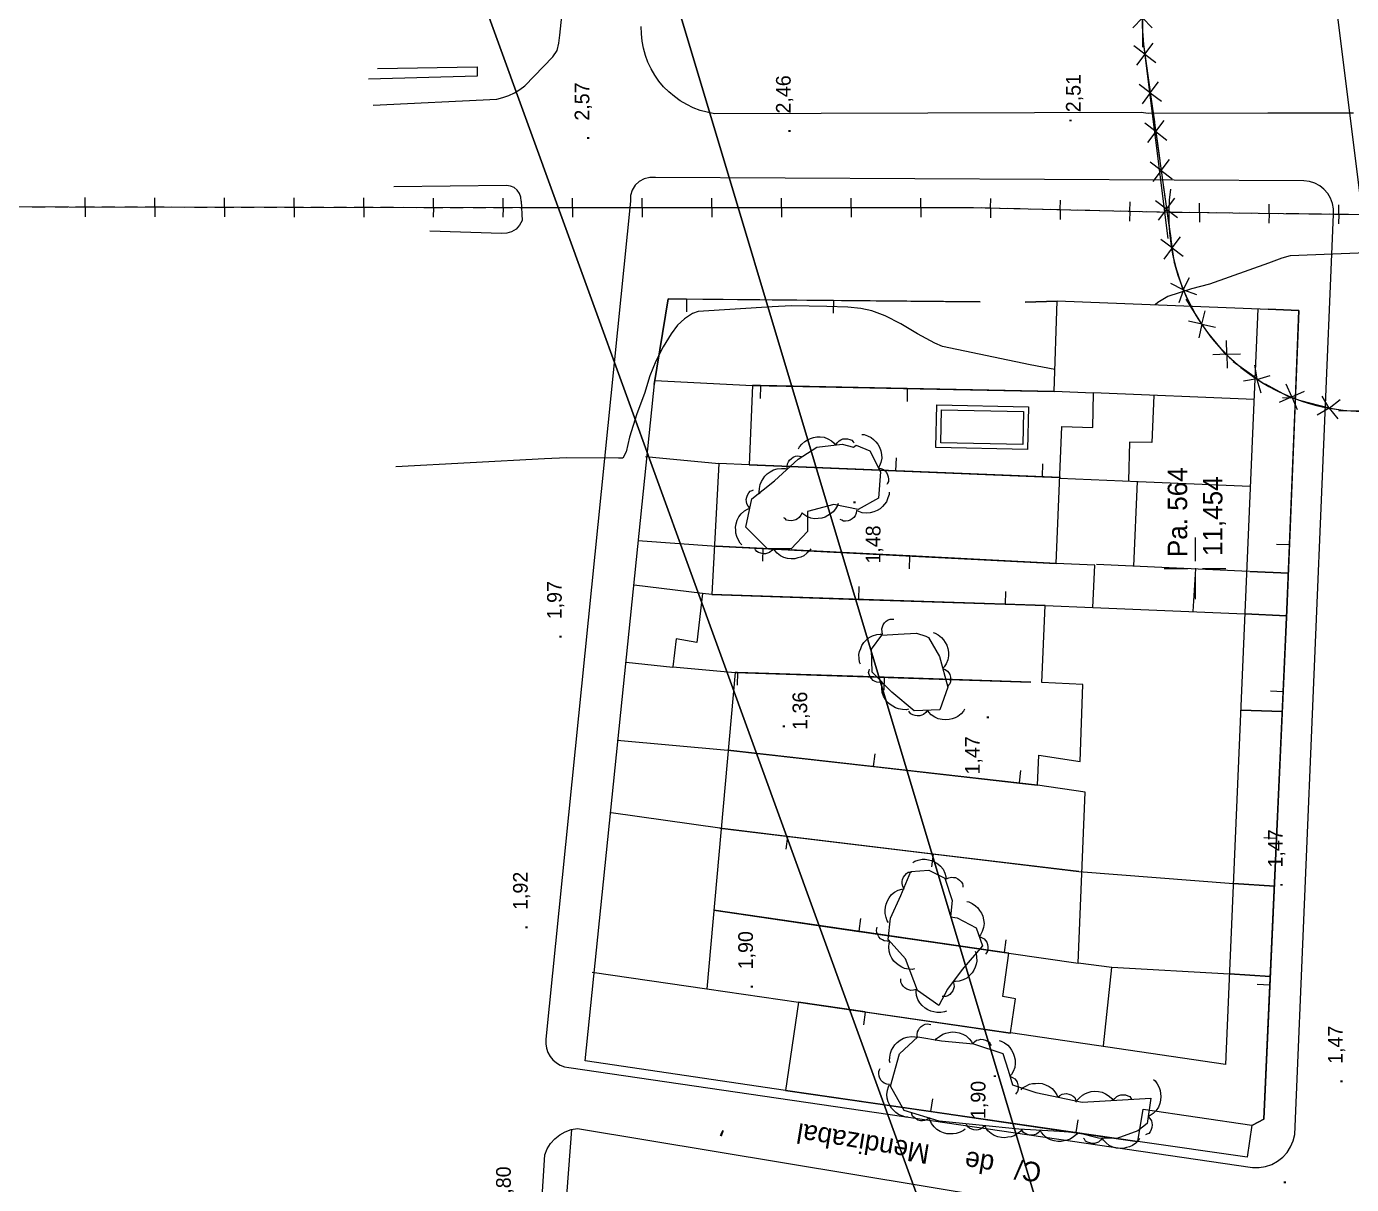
# Model space of a CAD drawing. Extents: x 729854 to 730444, y 4373781 to 4374808.
# Drawn here: x 729985.5 to 730120.9, y 4374028.7 to 4374147 of the extents above; entities that cross this region are included whole.
import ezdxf

# ---------------------------------------------------------------- set-up
doc = ezdxf.new("R2010")
doc.units = 0
doc.linetypes.add('DIVIDE', pattern=[0])
doc.layers.get('0').update_dxf_attribs({"linetype": 'CONTINUOUS'})
for name, color, linetype in [('1', 7, 'CONTINUOUS'), ('11', 7, 'CONTINUOUS'), ('26', 7, 'CONTINUOUS'), ('3', 7, 'CONTINUOUS'), ('33', 7, 'CONTINUOUS'), ('39', 7, 'CONTINUOUS'), ('44', 7, 'CONTINUOUS'), ('48', 7, 'CONTINUOUS'), ('50', 7, 'CONTINUOUS'), ('53', 7, 'CONTINUOUS'), ('56', 7, 'CONTINUOUS'), ('57', 7, 'CONTINUOUS'), ('PATTERN_CLASS', 7, 'CONTINUOUS')]:
    doc.layers.add(name, color=color, linetype=linetype)

msp = doc.modelspace()

# ---------------------------------------------------------------- linework, layer by layer
at = {"layer": '1', "color": 0, "linetype": 'CONTINUOUS'}
for p, q in [((730052.98, 4374119.14), (730052.96, 4374117.84)), ((730067.98, 4374119), (730067.97, 4374117.7)), ((730082.99, 4374118.87), (730067.99, 4374119.01)), ((730090.87, 4374118.94), (730087.6, 4374118.84)), ((730060.53, 4374110.3), (730059.72, 4374110.32)), ((730060.53, 4374110.29), (730060.51, 4374108.99)), ((730075.54, 4374109.99), (730075.51, 4374108.69)), ((730115.2, 4374109.02), (730113.9, 4374109.07)), ((730114.61, 4374094.02), (730115.21, 4374109.01)), ((730074.37, 4374101.61), (730074.42, 4374102.91)), ((730089.36, 4374101.01), (730089.41, 4374102.31)), ((730089.36, 4374100.99), (730091.19, 4374100.92)), ((730060.79, 4374093.65), (730060.73, 4374092.35)), ((730114.59, 4374094.02), (730113.29, 4374094.07)), ((730075.78, 4374092.88), (730075.72, 4374091.59)), ((730090.77, 4374092.13), (730075.79, 4374092.9)), ((730110.54, 4374091.32), (730114.49, 4374091.13)), ((730070.57, 4374088.48), (730070.61, 4374089.78)), ((730055.57, 4374088.96), (730070.56, 4374088.46)), ((730070.57, 4374088.46), (730085.56, 4374087.96)), ((730085.57, 4374087.98), (730085.61, 4374089.28)), ((730085.57, 4374087.96), (730089.62, 4374087.83)), ((730110.05, 4374086.97), (730114.31, 4374086.79)), ((730058.18, 4374080.99), (730057.93, 4374081)), ((730058.18, 4374080.98), (730058.14, 4374079.68)), ((730073.18, 4374080.5), (730058.19, 4374080.99)), ((730073.18, 4374080.49), (730073.14, 4374079.19)), ((730088.18, 4374080.01), (730073.19, 4374080.5)), ((730113.95, 4374079.03), (730112.65, 4374079.09)), ((730113.28, 4374064.04), (730113.96, 4374079.02)), ((730109.63, 4374077.15), (730113.87, 4374077.01)), ((730072.1, 4374071.38), (730072.25, 4374072.67)), ((730087.02, 4374069.7), (730087.16, 4374070.99)), ((730063.28, 4374064.24), (730056.38, 4374065.07)), ((730063.28, 4374064.22), (730063.12, 4374062.93)), ((730078.18, 4374062.44), (730063.29, 4374064.24)), ((730113.27, 4374064.04), (730111.97, 4374064.1)), ((730112.6, 4374049.05), (730113.28, 4374064.03)), ((730078.18, 4374062.42), (730078.02, 4374061.13)), ((730093.08, 4374060.64), (730078.19, 4374062.44)), ((730113.06, 4374059.17), (730108.87, 4374059.43)), ((730055.76, 4374056.7), (730070.6, 4374054.54)), ((730070.61, 4374054.55), (730070.8, 4374055.84)), ((730070.61, 4374054.54), (730085.45, 4374052.38)), ((730085.46, 4374052.39), (730085.65, 4374053.68)), ((730085.46, 4374052.38), (730085.92, 4374052.31)), ((730108.48, 4374050.21), (730112.64, 4374049.92)), ((730112.59, 4374049.05), (730111.29, 4374049.1)), ((730071.24, 4374046.3), (730064.42, 4374047.29)), ((730071.24, 4374046.28), (730071.05, 4374044.99)), ((730086.09, 4374044.13), (730071.25, 4374046.29)), ((730063.1, 4374038.28), (730077.94, 4374036.13)), ((730077.95, 4374036.14), (730078.14, 4374037.43)), ((730092.81, 4374033.99), (730092.99, 4374035.27))]:
    msp.add_line(p, q, dxfattribs=at)
for points in [[(730067.98, 4374119.01), (730052.98, 4374119.15), (730051.11, 4374119.17), (730049.68, 4374110.42)], [(730111.38, 4374118.16), (730108.08, 4374040.93), (730086.09, 4374044.16), (730086.6, 4374047.65), (730085.29, 4374047.87), (730085.92, 4374052.31), (730092.99, 4374051.29), (730093.73, 4374068.77), (730088.84, 4374069.48), (730088.97, 4374072.55), (730093.21, 4374071.91), (730093.48, 4374079.78), (730089.28, 4374079.96), (730089.62, 4374087.83), (730094.52, 4374087.64), (730094.71, 4374091.96), (730090.77, 4374092.13), (730091.35, 4374106.13), (730094.5, 4374106.02), (730094.56, 4374109.54), (730090.55, 4374109.71), (730090.86, 4374118.98), (730112.47, 4374118.1)], [(730115.21, 4374109.02), (730115.57, 4374117.98), (730112.44, 4374118.13)], [(730049.75, 4374110.82), (730059.72, 4374110.32), (730059.37, 4374102.2), (730056.29, 4374102.33), (730055.57, 4374088.96), (730054.59, 4374089.07), (730054.03, 4374084.07), (730051.91, 4374084.44), (730051.58, 4374081.56), (730057.93, 4374081), (730055.05, 4374048.66), (730064.42, 4374047.29), (730063.1, 4374038.28), (730042.62, 4374041.31), (730049.75, 4374110.82)], [(730090.54, 4374109.71), (730075.54, 4374110.01), (730060.54, 4374110.3)], [(730059.37, 4374102.2), (730074.36, 4374101.6), (730089.35, 4374100.99)], [(730075.78, 4374092.9), (730060.8, 4374093.67), (730056.02, 4374093.91)], [(730113.96, 4374079.03), (730114.34, 4374087.4), (730114.61, 4374094.01)], [(730057.19, 4374073.05), (730072.1, 4374071.37), (730087.01, 4374069.69), (730088.84, 4374069.48)], [(730110.84, 4374034.73), (730111.98, 4374035.35), (730112.6, 4374049.04)], [(730077.95, 4374036.13), (730092.8, 4374033.97), (730099.02, 4374033.07)], [(730110.27, 4374031.45), (730099.1, 4374033.07), (730099.64, 4374036.36), (730110.75, 4374034.75), (730110.27, 4374031.45)], [(730039.67, 4373980.62), (730040.28, 4373994.09), (730038.21, 4373994.23), (730041.25, 4374034.29)]]:
    msp.add_lwpolyline(points, dxfattribs=at)
at = {"layer": '11', "color": 0, "linetype": 'CONTINUOUS'}
msp.add_line((730036.07, 4374129.15), (730036.17, 4374127.17), dxfattribs=at)
for points in [[(730020.96, 4374138.96), (730033.58, 4374139.58), (730034.2, 4374139.73), (730034.8, 4374139.96), (730035.38, 4374140.23), (730035.93, 4374140.56), (730036.45, 4374140.92), (730039.31, 4374143.89), (730039.74, 4374144.55), (730039.93, 4374145.29), (730040.02, 4374146.12), (730040.22, 4374148.04)], [(730121.15, 4374138.14), (730117.52, 4374138.15), (730112.39, 4374138.15), (730100.16, 4374138.11), (730099.46, 4374138.21), (730055.82, 4374138.09), (730055.08, 4374138.23), (730054.36, 4374138.42), (730053.66, 4374138.69), (730052.99, 4374139.02), (730052.34, 4374139.4), (730051.73, 4374139.83), (730051.16, 4374140.31), (730050.63, 4374140.84), (730050.15, 4374141.42), (730049.72, 4374142.03), (730049.35, 4374142.67), (730049.03, 4374143.35), (730048.77, 4374144.05), (730048.57, 4374144.77), (730048.43, 4374145.51), (730048.36, 4374146.25), (730048.35, 4374147)], [(730119.1, 4374127.78), (730119.1, 4374128.35), (730119, 4374128.92), (730118.8, 4374129.44), (730118.51, 4374129.94), (730118.13, 4374130.37), (730117.69, 4374130.73), (730117.18, 4374131), (730116.64, 4374131.17), (730116.07, 4374131.23), (730049.79, 4374131.57), (730049.22, 4374131.58), (730048.66, 4374131.44), (730048.15, 4374131.17), (730047.73, 4374130.78), (730047.43, 4374130.29), (730047.26, 4374129.73), (730047.24, 4374129.16)], [(730036.07, 4374129.15), (730036.04, 4374129.55), (730035.9, 4374129.94), (730035.66, 4374130.27), (730035.34, 4374130.53), (730034.97, 4374130.69), (730034.56, 4374130.76), (730023.05, 4374130.61)], [(730047.24, 4374129.16), (730038.6, 4374043.52), (730038.59, 4374043.06), (730038.66, 4374042.61), (730038.81, 4374042.17), (730039.03, 4374041.77), (730039.32, 4374041.42), (730039.67, 4374041.11), (730040.06, 4374040.88), (730040.49, 4374040.71), (730040.94, 4374040.62), (730110.83, 4374030.41), (730111.5, 4374030.4), (730112.16, 4374030.51), (730112.8, 4374030.73), (730113.39, 4374031.05), (730113.91, 4374031.46), (730114.36, 4374031.96), (730114.72, 4374032.53), (730114.98, 4374033.15), (730115.14, 4374033.8), (730119.1, 4374127.78)], [(730036.17, 4374127.16), (730035.91, 4374126.69), (730035.55, 4374126.3), (730035.1, 4374126.02), (730034.6, 4374125.87), (730034.07, 4374125.85), (730026.74, 4374126.07)], [(730035.89, 4373990.8), (730038.48, 4374031.71), (730038.73, 4374032.32), (730039.07, 4374032.87), (730039.51, 4374033.35), (730040.01, 4374033.76), (730040.58, 4374034.07), (730041.19, 4374034.29), (730041.83, 4374034.41), (730112.3, 4374022.71)]]:
    msp.add_lwpolyline(points, dxfattribs=at)
at = {"layer": '26', "color": 0, "linetype": 'CONTINUOUS'}
for points in [[(730087.84, 4374103.78), (730078.47, 4374103.98), (730078.56, 4374108.34), (730087.93, 4374108.14), (730087.84, 4374103.78)], [(730087.35, 4374104.29), (730078.98, 4374104.47), (730079.05, 4374107.83), (730087.42, 4374107.65), (730087.35, 4374104.29)]]:
    msp.add_lwpolyline(points, dxfattribs=at)
at = {"layer": '3', "color": 0, "linetype": 'CONTINUOUS'}
for p, q in [((730110.98, 4374108.88), (730094.53, 4374109.55)), ((730048.79, 4374103.06), (730056.29, 4374102.33)), ((730098.7, 4374091.85), (730099.07, 4374100.52)), ((730056.05, 4374093.88), (730047.99, 4374094.46)), ((730110.5, 4374091.31), (730094.87, 4374092.02)), ((730105.01, 4374091.58), (730104.74, 4374087.21)), ((730047.61, 4374089.94), (730054.59, 4374089.09)), ((730094.52, 4374087.62), (730110.05, 4374086.97)), ((730046.79, 4374082.05), (730051.57, 4374081.55)), ((730045.87, 4374074.06), (730057.19, 4374073.05)), ((730056.38, 4374065.07), (730045.26, 4374066.65)), ((730093.08, 4374060.64), (730108.88, 4374059.43)), ((730043.32, 4374050.37), (730055.05, 4374048.66)), ((730108.47, 4374050.17), (730096.43, 4374050.85))]:
    msp.add_line(p, q, dxfattribs=at)
for points in [[(730100.74, 4374109.3), (730100.54, 4374104.5), (730098.25, 4374104.52), (730098.15, 4374100.56)], [(730091.13, 4374100.86), (730099.14, 4374100.52), (730110.57, 4374100.04)], [(730095.61, 4374042.85), (730096.43, 4374050.85), (730092.99, 4374051.29)]]:
    msp.add_lwpolyline(points, dxfattribs=at)
at = {"layer": '33', "color": 0, "linetype": 'CONTINUOUS'}
for p, q in [((730099.58, 4374147.87), (730098.58, 4374146.86)), ((730099.58, 4374147.87), (730100.58, 4374146.87)), ((730099.58, 4374147.87), (730099.58, 4374144.87)), ((730099.83, 4374144.18), (730098.7, 4374145.03)), ((730099.83, 4374144.18), (730100.68, 4374145.31)), ((730099.83, 4374144.18), (730098.98, 4374143.05)), ((730099.83, 4374144.18), (730100.96, 4374143.33)), ((730099.83, 4374144.18), (730100.24, 4374141.21)), ((730100.38, 4374140.22), (730099.25, 4374141.07)), ((730100.38, 4374140.22), (730101.23, 4374141.35)), ((730100.38, 4374140.22), (730099.53, 4374139.09)), ((730100.38, 4374140.22), (730101.51, 4374139.37)), ((730100.38, 4374140.22), (730100.8, 4374137.25)), ((730100.94, 4374136.26), (730099.81, 4374137.11)), ((730100.94, 4374136.26), (730101.79, 4374137.39)), ((730100.94, 4374136.26), (730100.08, 4374135.13)), ((730100.94, 4374136.26), (730102.06, 4374135.4)), ((730100.94, 4374136.26), (730101.35, 4374133.29)), ((730101.49, 4374132.3), (730100.36, 4374133.15)), ((730101.49, 4374132.3), (730102.34, 4374133.42)), ((730101.49, 4374132.3), (730100.64, 4374131.17)), ((730101.49, 4374132.3), (730102.62, 4374131.44)), ((730101.49, 4374132.3), (730101.91, 4374129.32)), ((730102.04, 4374128.33), (730100.91, 4374129.19)), ((730102.04, 4374128.33), (730102.9, 4374129.46)), ((730102.04, 4374128.33), (730101.19, 4374127.2)), ((730102.04, 4374128.33), (730103.17, 4374127.48)), ((730102.04, 4374128.33), (730102.46, 4374125.36)), ((730102.6, 4374124.37), (730101.47, 4374125.22)), ((730102.6, 4374124.37), (730103.45, 4374125.5)), ((730102.6, 4374124.37), (730101.75, 4374123.24)), ((730102.6, 4374124.37), (730103.73, 4374123.52)), ((730103.74, 4374120.08), (730102.82, 4374122.94)), ((730103.74, 4374120.08), (730102.48, 4374120.73)), ((730103.74, 4374120.08), (730104.38, 4374121.34)), ((730103.77, 4374120.1), (730103.29, 4374118.77)), ((730103.77, 4374120.1), (730105.1, 4374119.62)), ((730105.66, 4374116.58), (730104.06, 4374119.12)), ((730105.66, 4374116.58), (730105.97, 4374117.96)), ((730105.66, 4374116.58), (730104.28, 4374116.89)), ((730105.66, 4374116.58), (730105.35, 4374115.2)), ((730105.66, 4374116.58), (730107.04, 4374116.27)), ((730108.13, 4374113.44), (730106.22, 4374115.75)), ((730108.2, 4374113.5), (730108.15, 4374114.92)), ((730108.2, 4374113.5), (730106.78, 4374113.46)), ((730108.2, 4374113.5), (730109.61, 4374113.55)), ((730108.2, 4374113.5), (730108.24, 4374112.09)), ((730111.29, 4374110.98), (730108.86, 4374112.74)), ((730111.29, 4374110.98), (730111.07, 4374112.38)), ((730111.27, 4374110.94), (730112.62, 4374111.34)), ((730111.29, 4374110.98), (730109.9, 4374110.76)), ((730111.27, 4374110.94), (730111.67, 4374109.58)), ((730114.78, 4374109.02), (730112.14, 4374110.46)), ((730114.84, 4374109.15), (730114.27, 4374110.45)), ((730114.84, 4374109.15), (730116.13, 4374109.72)), ((730114.84, 4374109.15), (730113.54, 4374108.58)), ((730114.84, 4374109.15), (730115.4, 4374107.85)), ((730118.66, 4374108), (730115.75, 4374108.74)), ((730118.66, 4374108), (730117.94, 4374109.22)), ((730118.66, 4374108.01), (730119.78, 4374108.88)), ((730118.66, 4374108), (730117.45, 4374107.28)), ((730118.66, 4374108.01), (730119.54, 4374106.9)), ((730122.64, 4374107.72), (730119.64, 4374107.7))]:
    msp.add_line(p, q, dxfattribs=at)
at = {"layer": '39', "color": 0, "linetype": 'CONTINUOUS'}
msp.add_lwpolyline([(730127.73, 4374285.98), (730124.53, 4374232.07), (730119.53, 4374147.67), (730122.02, 4374127.82)], dxfattribs=at)
at = {"layer": '44', "color": 0, "linetype": 'CONTINUOUS'}
for points in [[(730126, 4374124.01), (730114.66, 4374123.55), (730113.81, 4374123.33), (730112.46, 4374122.82), (730106.42, 4374120.66), (730104.58, 4374120.19), (730102.16, 4374119.42), (730101.15, 4374118.79), (730100.89, 4374118.57)], [(730090.63, 4374111.96), (730088.11, 4374112.44), (730079.15, 4374114.29), (730078.37, 4374114.64), (730076.59, 4374115.58), (730074.89, 4374116.62), (730073.27, 4374117.44), (730071.92, 4374117.94), (730070.8, 4374118.19), (730069.47, 4374118.31), (730067.31, 4374118.39), (730063.72, 4374118.46), (730061.74, 4374118.37), (730054.17, 4374117.89), (730053.59, 4374117.66), (730052.75, 4374117.13), (730052.06, 4374116.48), (730051.4, 4374115.61), (730050.57, 4374114.27), (730049.84, 4374112.81), (730049.24, 4374111.29), (730048.68, 4374109.5), (730047.91, 4374107.41), (730047.14, 4374105.04), (730046.81, 4374103.54), (730046.47, 4374102.89), (730046.03, 4374102.9), (730040.74, 4374102.92), (730038.46, 4374102.82), (730023.26, 4374102.02)]]:
    msp.add_lwpolyline(points, dxfattribs=at)
at = {"layer": '53', "color": 0, "linetype": 'CONTINUOUS'}
for points in [[(730021.38, 4374142.71), (730031.57, 4374142.87), (730031.57, 4374141.92), (730020.47, 4374141.6)], [(730064.42, 4374103.83), (730064.52, 4374104.04), (730064.76, 4374104.32), (730065.06, 4374104.61), (730065.34, 4374104.77), (730065.64, 4374104.89), (730065.94, 4374105.01), (730066.28, 4374105.06), (730066.65, 4374105.06), (730067.04, 4374105.02), (730067.41, 4374104.88), (730067.78, 4374104.66), (730068.06, 4374104.42), (730068.21, 4374104.23), (730068.37, 4374104.45), (730068.57, 4374104.67), (730068.76, 4374104.77), (730068.95, 4374104.85), (730069.21, 4374104.88), (730069.43, 4374104.86), (730069.68, 4374104.81), (730069.88, 4374104.72), (730070.01, 4374104.56), (730070.11, 4374104.44)], [(730070.89, 4374105.32), (730071.12, 4374105.3), (730071.47, 4374105.17), (730071.85, 4374104.99), (730072.09, 4374104.79), (730072.31, 4374104.55), (730072.52, 4374104.31), (730072.69, 4374104), (730072.82, 4374103.65), (730072.91, 4374103.27), (730072.92, 4374102.89), (730072.84, 4374102.46), (730072.71, 4374102.11), (730072.58, 4374101.9), (730072.85, 4374101.83), (730073.12, 4374101.72), (730073.28, 4374101.58), (730073.42, 4374101.43), (730073.53, 4374101.19), (730073.6, 4374100.98), (730073.63, 4374100.73), (730073.62, 4374100.51), (730073.52, 4374100.34), (730073.44, 4374100.2)], [(730060.45, 4374099.2), (730060.4, 4374099.43), (730060.44, 4374099.79), (730060.51, 4374100.21), (730060.63, 4374100.5), (730060.8, 4374100.78), (730060.98, 4374101.04), (730061.22, 4374101.29), (730061.52, 4374101.51), (730061.86, 4374101.7), (730062.24, 4374101.81), (730062.67, 4374101.85), (730063.04, 4374101.82), (730063.28, 4374101.75), (730063.27, 4374102.03), (730063.3, 4374102.32), (730063.4, 4374102.51), (730063.5, 4374102.69), (730063.7, 4374102.87), (730063.89, 4374102.99), (730064.12, 4374103.09), (730064.33, 4374103.13), (730064.53, 4374103.08), (730064.68, 4374103.05)], [(730058.64, 4374094.04), (730058.47, 4374094.2), (730058.28, 4374094.52), (730058.1, 4374094.9), (730058.03, 4374095.21), (730058.01, 4374095.53), (730057.99, 4374095.85), (730058.04, 4374096.19), (730058.16, 4374096.55), (730058.33, 4374096.9), (730058.57, 4374097.21), (730058.89, 4374097.5), (730059.21, 4374097.69), (730059.44, 4374097.77), (730059.27, 4374097.99), (730059.13, 4374098.24), (730059.1, 4374098.46), (730059.08, 4374098.66), (730059.13, 4374098.92), (730059.22, 4374099.12), (730059.35, 4374099.34), (730059.49, 4374099.51), (730059.68, 4374099.58), (730059.83, 4374099.64)], [(730073.68, 4374099.41), (730073.68, 4374099.18), (730073.56, 4374098.83), (730073.4, 4374098.44), (730073.21, 4374098.18), (730072.99, 4374097.95), (730072.76, 4374097.73), (730072.46, 4374097.54), (730072.12, 4374097.4), (730071.74, 4374097.29), (730071.35, 4374097.27), (730070.92, 4374097.32), (730070.57, 4374097.43), (730070.36, 4374097.55), (730070.3, 4374097.28), (730070.2, 4374097.01), (730070.07, 4374096.84), (730069.92, 4374096.69), (730069.7, 4374096.56), (730069.48, 4374096.49), (730069.24, 4374096.44), (730069.02, 4374096.45), (730068.84, 4374096.54), (730068.69, 4374096.61)], [(730068.46, 4374098.26), (730068.4, 4374098.04), (730068.2, 4374097.73), (730067.95, 4374097.39), (730067.7, 4374097.19), (730067.42, 4374097.03), (730067.14, 4374096.87), (730066.81, 4374096.76), (730066.44, 4374096.71), (730066.05, 4374096.7), (730065.67, 4374096.77), (730065.26, 4374096.94), (730064.95, 4374097.13), (730064.78, 4374097.3), (730064.65, 4374097.06), (730064.49, 4374096.82), (730064.32, 4374096.69), (730064.14, 4374096.58), (730063.89, 4374096.51), (730063.66, 4374096.5), (730063.41, 4374096.51), (730063.2, 4374096.57), (730063.05, 4374096.71), (730062.93, 4374096.81)], [(730065.67, 4374093.61), (730065.55, 4374093.41), (730065.28, 4374093.17), (730064.95, 4374092.91), (730064.65, 4374092.78), (730064.34, 4374092.69), (730064.03, 4374092.62), (730063.68, 4374092.6), (730063.31, 4374092.64), (730062.93, 4374092.74), (730062.59, 4374092.91), (730062.24, 4374093.17), (730061.99, 4374093.44), (730061.86, 4374093.65), (730061.68, 4374093.45), (730061.46, 4374093.26), (730061.26, 4374093.18), (730061.06, 4374093.12), (730060.8, 4374093.12), (730060.58, 4374093.17), (730060.34, 4374093.25), (730060.15, 4374093.36), (730060.04, 4374093.53), (730059.95, 4374093.66)], [(730070.75, 4374081.84), (730070.66, 4374082.05), (730070.62, 4374082.42), (730070.6, 4374082.84), (730070.67, 4374083.15), (730070.78, 4374083.45), (730070.9, 4374083.75), (730071.1, 4374084.04), (730071.35, 4374084.31), (730071.65, 4374084.57), (730071.99, 4374084.75), (730072.41, 4374084.87), (730072.78, 4374084.91), (730073.02, 4374084.89), (730072.96, 4374085.16), (730072.94, 4374085.45), (730072.99, 4374085.66), (730073.07, 4374085.86), (730073.22, 4374086.06), (730073.38, 4374086.22), (730073.59, 4374086.36), (730073.79, 4374086.45), (730073.99, 4374086.44), (730074.15, 4374086.43)], [(730078.18, 4374085.09), (730078.4, 4374085.02), (730078.71, 4374084.83), (730079.05, 4374084.57), (730079.25, 4374084.33), (730079.42, 4374084.05), (730079.58, 4374083.77), (730079.68, 4374083.44), (730079.74, 4374083.07), (730079.75, 4374082.68), (730079.68, 4374082.3), (730079.52, 4374081.89), (730079.32, 4374081.58), (730079.15, 4374081.4), (730079.4, 4374081.28), (730079.64, 4374081.12), (730079.77, 4374080.95), (730079.88, 4374080.77), (730079.95, 4374080.52), (730079.97, 4374080.29), (730079.95, 4374080.04), (730079.89, 4374079.83), (730079.76, 4374079.68), (730079.65, 4374079.56)], [(730075.65, 4374077.25), (730075.43, 4374077.19), (730075.06, 4374077.21), (730074.64, 4374077.27), (730074.35, 4374077.38), (730074.06, 4374077.54), (730073.79, 4374077.71), (730073.53, 4374077.94), (730073.3, 4374078.24), (730073.1, 4374078.57), (730072.98, 4374078.94), (730072.92, 4374079.37), (730072.94, 4374079.74), (730073, 4374079.98), (730072.72, 4374079.96), (730072.43, 4374079.99), (730072.24, 4374080.07), (730072.05, 4374080.18), (730071.87, 4374080.36), (730071.75, 4374080.55), (730071.64, 4374080.77), (730071.58, 4374080.99), (730071.63, 4374081.18), (730071.66, 4374081.34)], [(730081.4, 4374077.25), (730081.29, 4374077.04), (730081.03, 4374076.78), (730080.71, 4374076.51), (730080.42, 4374076.37), (730080.12, 4374076.27), (730079.81, 4374076.18), (730079.46, 4374076.15), (730079.09, 4374076.18), (730078.71, 4374076.25), (730078.35, 4374076.41), (730077.99, 4374076.66), (730077.73, 4374076.92), (730077.6, 4374077.13), (730077.42, 4374076.91), (730077.21, 4374076.71), (730077.01, 4374076.63), (730076.81, 4374076.56), (730076.55, 4374076.55), (730076.33, 4374076.58), (730076.09, 4374076.65), (730075.9, 4374076.76), (730075.78, 4374076.92), (730075.69, 4374077.05)], [(730076.1, 4374061.59), (730076.3, 4374061.72), (730076.65, 4374061.82), (730077.06, 4374061.91), (730077.38, 4374061.9), (730077.7, 4374061.84), (730078.01, 4374061.78), (730078.33, 4374061.64), (730078.65, 4374061.44), (730078.95, 4374061.19), (730079.19, 4374060.88), (730079.39, 4374060.5), (730079.49, 4374060.14), (730079.51, 4374059.9), (730079.77, 4374060.01), (730080.05, 4374060.08), (730080.26, 4374060.06), (730080.47, 4374060.03), (730080.7, 4374059.91), (730080.88, 4374059.78), (730081.06, 4374059.6), (730081.18, 4374059.42), (730081.21, 4374059.22), (730081.23, 4374059.06)], [(730073.62, 4374055.43), (730073.49, 4374055.62), (730073.37, 4374055.97), (730073.27, 4374056.38), (730073.28, 4374056.7), (730073.32, 4374057.02), (730073.38, 4374057.33), (730073.51, 4374057.66), (730073.7, 4374057.98), (730073.94, 4374058.29), (730074.24, 4374058.53), (730074.62, 4374058.75), (730074.97, 4374058.86), (730075.21, 4374058.89), (730075.1, 4374059.14), (730075.01, 4374059.42), (730075.03, 4374059.64), (730075.05, 4374059.84), (730075.16, 4374060.08), (730075.29, 4374060.26), (730075.46, 4374060.45), (730075.64, 4374060.58), (730075.84, 4374060.6), (730076, 4374060.63)], [(730081.61, 4374057.6), (730081.84, 4374057.56), (730082.17, 4374057.38), (730082.52, 4374057.16), (730082.74, 4374056.93), (730082.93, 4374056.67), (730083.11, 4374056.4), (730083.25, 4374056.08), (730083.33, 4374055.72), (730083.38, 4374055.33), (730083.33, 4374054.94), (730083.2, 4374054.53), (730083.03, 4374054.2), (730082.88, 4374054.01), (730083.14, 4374053.91), (730083.39, 4374053.76), (730083.53, 4374053.6), (730083.66, 4374053.43), (730083.74, 4374053.19), (730083.78, 4374052.97), (730083.78, 4374052.72), (730083.74, 4374052.5), (730083.62, 4374052.34), (730083.53, 4374052.21)], [(730076.27, 4374050.7), (730076.04, 4374050.65), (730075.67, 4374050.69), (730075.26, 4374050.76), (730074.97, 4374050.89), (730074.7, 4374051.06), (730074.43, 4374051.24), (730074.18, 4374051.49), (730073.97, 4374051.79), (730073.78, 4374052.14), (730073.68, 4374052.51), (730073.64, 4374052.95), (730073.67, 4374053.31), (730073.75, 4374053.55), (730073.47, 4374053.55), (730073.18, 4374053.58), (730072.99, 4374053.68), (730072.81, 4374053.79), (730072.64, 4374053.98), (730072.52, 4374054.17), (730072.42, 4374054.41), (730072.38, 4374054.62), (730072.43, 4374054.82), (730072.47, 4374054.97)], [(730082.49, 4374052.5), (730082.59, 4374052.28), (730082.63, 4374051.92), (730082.64, 4374051.5), (730082.58, 4374051.19), (730082.46, 4374050.88), (730082.35, 4374050.59), (730082.16, 4374050.29), (730081.9, 4374050.02), (730081.61, 4374049.77), (730081.26, 4374049.58), (730080.85, 4374049.45), (730080.48, 4374049.41), (730080.23, 4374049.43), (730080.3, 4374049.16), (730080.32, 4374048.87), (730080.27, 4374048.66), (730080.2, 4374048.47), (730080.04, 4374048.26), (730079.88, 4374048.1), (730079.68, 4374047.96), (730079.47, 4374047.87), (730079.27, 4374047.88), (730079.11, 4374047.89)], [(730079.56, 4374046.4), (730079.35, 4374046.31), (730078.98, 4374046.26), (730078.56, 4374046.24), (730078.25, 4374046.3), (730077.95, 4374046.4), (730077.65, 4374046.52), (730077.35, 4374046.7), (730077.07, 4374046.95), (730076.81, 4374047.24), (730076.62, 4374047.58), (730076.49, 4374047.99), (730076.44, 4374048.36), (730076.45, 4374048.6), (730076.19, 4374048.54), (730075.9, 4374048.51), (730075.69, 4374048.56), (730075.49, 4374048.62), (730075.28, 4374048.77), (730075.12, 4374048.93), (730074.97, 4374049.14), (730074.88, 4374049.34), (730074.88, 4374049.54), (730074.89, 4374049.7)], [(730073.78, 4374041.1), (730073.73, 4374041.32), (730073.76, 4374041.69), (730073.82, 4374042.11), (730073.94, 4374042.4), (730074.1, 4374042.68), (730074.27, 4374042.95), (730074.52, 4374043.2), (730074.81, 4374043.43), (730075.15, 4374043.62), (730075.52, 4374043.74), (730075.96, 4374043.79), (730076.32, 4374043.76), (730076.56, 4374043.7), (730076.55, 4374043.98), (730076.58, 4374044.27), (730076.67, 4374044.46), (730076.77, 4374044.64), (730076.96, 4374044.82), (730077.15, 4374044.94), (730077.38, 4374045.05), (730077.59, 4374045.1), (730077.79, 4374045.05), (730077.94, 4374045.02)], [(730078.4, 4374043.4), (730078.54, 4374043.59), (730078.83, 4374043.81), (730079.18, 4374044.04), (730079.48, 4374044.14), (730079.8, 4374044.21), (730080.12, 4374044.26), (730080.47, 4374044.25), (730080.83, 4374044.17), (730081.2, 4374044.05), (730081.54, 4374043.85), (730081.86, 4374043.56), (730082.09, 4374043.27), (730082.2, 4374043.05), (730082.4, 4374043.24), (730082.63, 4374043.41), (730082.84, 4374043.47), (730083.04, 4374043.52), (730083.3, 4374043.49), (730083.52, 4374043.43), (730083.75, 4374043.33), (730083.93, 4374043.21), (730084.02, 4374043.03), (730084.1, 4374042.89)], [(730084.92, 4374043.38), (730085.15, 4374043.32), (730085.46, 4374043.14), (730085.81, 4374042.9), (730086.02, 4374042.66), (730086.2, 4374042.39), (730086.36, 4374042.11), (730086.48, 4374041.78), (730086.55, 4374041.42), (730086.58, 4374041.03), (730086.52, 4374040.64), (730086.37, 4374040.23), (730086.19, 4374039.92), (730086.03, 4374039.73), (730086.28, 4374039.62), (730086.52, 4374039.46), (730086.66, 4374039.3), (730086.78, 4374039.12), (730086.85, 4374038.87), (730086.88, 4374038.65), (730086.87, 4374038.4), (730086.82, 4374038.19), (730086.69, 4374038.03), (730086.59, 4374037.91)], [(730075.61, 4374035.57), (730075.38, 4374035.57), (730075.03, 4374035.68), (730074.64, 4374035.84), (730074.38, 4374036.03), (730074.15, 4374036.25), (730073.93, 4374036.48), (730073.74, 4374036.78), (730073.59, 4374037.12), (730073.48, 4374037.49), (730073.45, 4374037.88), (730073.51, 4374038.31), (730073.62, 4374038.67), (730073.73, 4374038.88), (730073.46, 4374038.93), (730073.19, 4374039.03), (730073.02, 4374039.17), (730072.87, 4374039.31), (730072.74, 4374039.54), (730072.67, 4374039.75), (730072.62, 4374040), (730072.62, 4374040.22), (730072.71, 4374040.4), (730072.78, 4374040.54)], [(730100.69, 4374039.4), (730100.87, 4374039.26), (730101.08, 4374038.95), (730101.29, 4374038.59), (730101.38, 4374038.29), (730101.43, 4374037.97), (730101.46, 4374037.65), (730101.43, 4374037.3), (730101.34, 4374036.94), (730101.2, 4374036.57), (730100.99, 4374036.25), (730100.68, 4374035.94), (730100.38, 4374035.73), (730100.15, 4374035.63), (730100.34, 4374035.42), (730100.49, 4374035.18), (730100.55, 4374034.97), (730100.58, 4374034.76), (730100.54, 4374034.5), (730100.47, 4374034.29), (730100.36, 4374034.07), (730100.22, 4374033.89), (730100.04, 4374033.81), (730099.9, 4374033.74)], [(730087.18, 4374038.36), (730087.33, 4374038.54), (730087.65, 4374038.73), (730088.02, 4374038.92), (730088.33, 4374038.99), (730088.66, 4374039.01), (730088.98, 4374039.03), (730089.32, 4374038.98), (730089.68, 4374038.87), (730090.03, 4374038.7), (730090.34, 4374038.47), (730090.63, 4374038.14), (730090.82, 4374037.83), (730090.91, 4374037.6), (730091.13, 4374037.77), (730091.38, 4374037.91), (730091.59, 4374037.95), (730091.8, 4374037.97), (730092.06, 4374037.92), (730092.26, 4374037.83), (730092.48, 4374037.71), (730092.65, 4374037.56), (730092.72, 4374037.37), (730092.78, 4374037.23)], [(730092.77, 4374037.07), (730092.88, 4374037.27), (730093.14, 4374037.54), (730093.45, 4374037.81), (730093.74, 4374037.96), (730094.04, 4374038.06), (730094.35, 4374038.16), (730094.7, 4374038.2), (730095.07, 4374038.18), (730095.45, 4374038.1), (730095.81, 4374037.95), (730096.17, 4374037.71), (730096.44, 4374037.45), (730096.58, 4374037.25), (730096.75, 4374037.47), (730096.96, 4374037.67), (730097.15, 4374037.76), (730097.35, 4374037.83), (730097.61, 4374037.84), (730097.83, 4374037.82), (730098.07, 4374037.75), (730098.27, 4374037.65), (730098.39, 4374037.48), (730098.48, 4374037.36)], [(730081.44, 4374034.34), (730081.27, 4374034.19), (730080.94, 4374034.03), (730080.55, 4374033.88), (730080.23, 4374033.84), (730079.91, 4374033.84), (730079.59, 4374033.86), (730079.25, 4374033.94), (730078.91, 4374034.09), (730078.57, 4374034.28), (730078.28, 4374034.55), (730078.03, 4374034.9), (730077.87, 4374035.23), (730077.8, 4374035.47), (730077.57, 4374035.32), (730077.3, 4374035.2), (730077.09, 4374035.19), (730076.88, 4374035.19), (730076.63, 4374035.26), (730076.43, 4374035.37), (730076.23, 4374035.51), (730076.08, 4374035.67), (730076.02, 4374035.87), (730075.97, 4374036.02)], [(730087.24, 4374034.29), (730087.1, 4374034.1), (730086.81, 4374033.88), (730086.45, 4374033.66), (730086.15, 4374033.56), (730085.83, 4374033.5), (730085.52, 4374033.45), (730085.17, 4374033.46), (730084.8, 4374033.54), (730084.43, 4374033.67), (730084.1, 4374033.87), (730083.78, 4374034.17), (730083.56, 4374034.46), (730083.45, 4374034.68), (730083.25, 4374034.49), (730083.01, 4374034.33), (730082.8, 4374034.27), (730082.6, 4374034.23), (730082.34, 4374034.25), (730082.13, 4374034.32), (730081.9, 4374034.42), (730081.72, 4374034.55), (730081.62, 4374034.73), (730081.55, 4374034.87)], [(730092.95, 4374033.97), (730092.82, 4374033.78), (730092.54, 4374033.54), (730092.19, 4374033.3), (730091.89, 4374033.19), (730091.58, 4374033.12), (730091.26, 4374033.06), (730090.91, 4374033.06), (730090.55, 4374033.12), (730090.17, 4374033.23), (730089.83, 4374033.42), (730089.5, 4374033.7), (730089.27, 4374033.98), (730089.15, 4374034.2), (730088.96, 4374034), (730088.73, 4374033.83), (730088.52, 4374033.76), (730088.32, 4374033.71), (730088.06, 4374033.72), (730087.84, 4374033.78), (730087.61, 4374033.87), (730087.42, 4374033.99), (730087.32, 4374034.17), (730087.24, 4374034.3)], [(730099.28, 4374033.36), (730099.16, 4374033.16), (730098.89, 4374032.91), (730098.55, 4374032.65), (730098.26, 4374032.53), (730097.95, 4374032.44), (730097.64, 4374032.36), (730097.29, 4374032.35), (730096.92, 4374032.39), (730096.54, 4374032.48), (730096.19, 4374032.66), (730095.85, 4374032.92), (730095.6, 4374033.19), (730095.47, 4374033.41), (730095.29, 4374033.2), (730095.07, 4374033.01), (730094.87, 4374032.93), (730094.66, 4374032.87), (730094.4, 4374032.88), (730094.19, 4374032.92), (730093.95, 4374033), (730093.76, 4374033.11), (730093.65, 4374033.29), (730093.56, 4374033.42)]]:
    msp.add_lwpolyline(points, dxfattribs=at)
at = {"layer": '56', "color": 0, "linetype": 'CONTINUOUS'}
for p, q in [((729991.5, 4374128.57), (729991.5, 4374129.51)), ((729998.62, 4374128.56), (729998.62, 4374129.5)), ((730005.74, 4374128.55), (730005.74, 4374129.49)), ((730012.86, 4374128.54), (730012.86, 4374129.48)), ((730019.98, 4374128.53), (730019.98, 4374129.48)), ((730027.1, 4374128.52), (730027.1, 4374129.47)), ((730034.22, 4374128.51), (730034.22, 4374129.46)), ((730041.33, 4374128.51), (730041.33, 4374129.45)), ((730048.45, 4374128.51), (730048.45, 4374129.45)), ((730055.57, 4374128.51), (730055.57, 4374129.45)), ((730062.69, 4374128.51), (730062.69, 4374129.45)), ((730069.81, 4374128.51), (730069.81, 4374129.45)), ((730076.93, 4374128.51), (730076.93, 4374129.45)), ((730084.05, 4374128.46), (730084.07, 4374129.41)), ((730091.17, 4374128.29), (730091.19, 4374129.24)), ((730098.29, 4374128.13), (730098.31, 4374129.07)), ((730105.4, 4374128.01), (730105.42, 4374128.95)), ((730112.52, 4374127.92), (730112.54, 4374128.86)), ((730119.64, 4374127.83), (730119.65, 4374128.77)), ((729986.1, 4374128.57), (729987.42, 4374128.57)), ((729988.43, 4374128.57), (729989.75, 4374128.57)), ((729990.52, 4374128.57), (729992.47, 4374128.57)), ((729991.5, 4374128.57), (729991.5, 4374127.56)), ((729993.22, 4374128.57), (729994.54, 4374128.56)), ((729995.55, 4374128.56), (729996.87, 4374128.56)), ((729997.64, 4374128.56), (729999.59, 4374128.56)), ((729998.62, 4374128.56), (729998.62, 4374127.55)), ((730000.34, 4374128.56), (730001.66, 4374128.55)), ((730002.67, 4374128.55), (730003.99, 4374128.55)), ((730004.76, 4374128.55), (730006.71, 4374128.55)), ((730005.74, 4374128.55), (730005.74, 4374127.54)), ((730007.46, 4374128.55), (730008.78, 4374128.55)), ((730009.79, 4374128.54), (730011.11, 4374128.54)), ((730011.88, 4374128.54), (730013.83, 4374128.54)), ((730012.86, 4374128.54), (730012.86, 4374127.53)), ((730014.58, 4374128.54), (730015.9, 4374128.54)), ((730016.91, 4374128.53), (730018.23, 4374128.53)), ((730019, 4374128.53), (730020.95, 4374128.53)), ((730019.98, 4374128.53), (730019.98, 4374127.53)), ((730021.7, 4374128.53), (730023.02, 4374128.53)), ((730024.03, 4374128.53), (730025.35, 4374128.52)), ((730026.12, 4374128.52), (730028.07, 4374128.52)), ((730027.1, 4374128.52), (730027.09, 4374127.52)), ((730028.82, 4374128.52), (730030.14, 4374128.52)), ((730031.15, 4374128.52), (730032.47, 4374128.51)), ((730033.24, 4374128.51), (730035.19, 4374128.51)), ((730034.22, 4374128.51), (730034.21, 4374127.51)), ((730038.27, 4374128.51), (730039.58, 4374128.51)), ((730040.36, 4374128.51), (730042.31, 4374128.51)), ((730041.33, 4374128.51), (730041.33, 4374127.5)), ((730043.06, 4374128.51), (730044.38, 4374128.51)), ((730045.39, 4374128.51), (730046.7, 4374128.51)), ((730047.48, 4374128.51), (730049.43, 4374128.51)), ((730048.45, 4374128.51), (730048.45, 4374127.5)), ((730050.18, 4374128.51), (730051.5, 4374128.51)), ((730052.51, 4374128.51), (730053.82, 4374128.51)), ((730054.6, 4374128.51), (730056.55, 4374128.51)), ((730055.57, 4374128.51), (730055.57, 4374127.5)), ((730057.3, 4374128.51), (730058.62, 4374128.51)), ((730059.62, 4374128.51), (730060.94, 4374128.51)), ((730061.72, 4374128.51), (730063.67, 4374128.51)), ((730062.69, 4374128.51), (730062.69, 4374127.5)), ((730064.42, 4374128.51), (730065.74, 4374128.51)), ((730066.74, 4374128.51), (730068.06, 4374128.51)), ((730068.84, 4374128.51), (730070.79, 4374128.51)), ((730069.81, 4374128.51), (730069.81, 4374127.5)), ((730071.54, 4374128.51), (730072.86, 4374128.51)), ((730073.86, 4374128.51), (730075.18, 4374128.51)), ((730075.96, 4374128.51), (730077.91, 4374128.51)), ((730076.93, 4374128.51), (730076.93, 4374127.5)), ((730078.66, 4374128.51), (730079.98, 4374128.51)), ((730083.08, 4374128.49), (730085.03, 4374128.44)), ((730084.05, 4374128.46), (730084.03, 4374127.46)), ((730085.78, 4374128.42), (730087.09, 4374128.39)), ((730088.1, 4374128.37), (730089.42, 4374128.34)), ((730090.19, 4374128.32), (730092.14, 4374128.27)), ((730091.17, 4374128.29), (730091.15, 4374127.29)), ((730092.89, 4374128.25), (730094.21, 4374128.22)), ((730095.22, 4374128.2), (730096.54, 4374128.17)), ((730097.31, 4374128.15), (730099.26, 4374128.1)), ((730098.29, 4374128.13), (730098.26, 4374127.12)), ((730102.34, 4374128.04), (730103.65, 4374128.03)), ((730104.43, 4374128.02), (730106.38, 4374127.99)), ((730105.4, 4374128.01), (730105.39, 4374127)), ((730107.13, 4374127.98), (730108.45, 4374127.97)), ((730109.46, 4374127.95), (730110.77, 4374127.94)), ((730111.55, 4374127.93), (730113.5, 4374127.9)), ((730112.52, 4374127.92), (730112.51, 4374126.91)), ((730114.25, 4374127.89), (730115.57, 4374127.88)), ((730116.57, 4374127.86), (730117.89, 4374127.85)), ((730118.67, 4374127.84), (730120.62, 4374127.81)), ((730119.64, 4374127.83), (730119.63, 4374126.82))]:
    msp.add_line(p, q, dxfattribs=at)
for points in [[(730035.94, 4374128.51), (730036.03, 4374128.51), (730037.26, 4374128.51)], [(730080.98, 4374128.51), (730082.05, 4374128.51), (730082.3, 4374128.5)], [(730100.01, 4374128.08), (730101.06, 4374128.06), (730101.33, 4374128.06)]]:
    msp.add_lwpolyline(points, dxfattribs=at)
at = {"layer": '57', "color": 0, "linetype": 'CONTINUOUS'}
for p, q in [((730105.01, 4374092.38), (730105.01, 4374094.78)), ((730104.21, 4374091.58), (730101.81, 4374091.58)), ((730105.01, 4374088.48), (730105.01, 4374090.88)), ((730108.11, 4374091.58), (730105.71, 4374091.58))]:
    msp.add_line(p, q, dxfattribs=at)
msp.add_point((730105.01, 4374091.58), dxfattribs=at)
at = {"layer": 'PATTERN_CLASS', "color": 0, "linetype": 'DIVIDE'}
for q in [(730102.18, 4374125.33), (730102.75, 4374123.28)]:
    msp.add_line((730099.69, 4374145.17), q, dxfattribs=at)
at = {"layer": 'PATTERN_CLASS', "color": 0, "linetype": 'CONTINUOUS'}
for p, q in [((730087.6, 4374118.84), (730090.87, 4374118.94)), ((730059.72, 4374110.32), (730090.54, 4374109.71)), ((730091.19, 4374100.92), (730059.37, 4374102.2)), ((730056.02, 4374093.91), (730090.77, 4374092.13)), ((730114.49, 4374091.13), (730110.54, 4374091.32)), ((730089.62, 4374087.83), (730055.57, 4374088.96)), ((730114.31, 4374086.79), (730110.05, 4374086.97)), ((730057.93, 4374081), (730088.18, 4374080.01)), ((730113.87, 4374077.01), (730109.63, 4374077.15)), ((730088.84, 4374069.48), (730057.19, 4374073.05)), ((730056.38, 4374065.07), (730093.08, 4374060.64)), ((730108.87, 4374059.43), (730113.06, 4374059.17)), ((730085.92, 4374052.31), (730055.76, 4374056.7)), ((730112.64, 4374049.92), (730108.48, 4374050.21)), ((730064.42, 4374047.29), (730086.09, 4374044.13)), ((730099.02, 4374033.07), (730063.1, 4374038.28))]:
    msp.add_line(p, q, dxfattribs=at)
for points in [[(729905.19, 4374131.41), (729943.6, 4374128.63), (730036.03, 4374128.51), (730082.05, 4374128.51), (730101.06, 4374128.06), (730129.57, 4374127.7), (730163.46, 4374130.84), (730187.74, 4374131.34), (730216.66, 4374131.1), (730263.96, 4374130.55), (730336.31, 4374131.93)], [(730049.68, 4374110.42), (730051.11, 4374119.17), (730082.99, 4374118.87)], [(730112.44, 4374118.13), (730115.57, 4374117.98), (730114.34, 4374087.4), (730111.98, 4374035.35), (730110.84, 4374034.73)], [(730070.03, 4374104.01), (730070.3, 4374104.21), (730071.72, 4374103.65), (730072.8, 4374101.48), (730072.58, 4374098.79), (730070.53, 4374097.64), (730068.03, 4374098.15), (730065.33, 4374097.44), (730065.34, 4374095.38), (730063.68, 4374093.63), (730061.23, 4374093.65), (730059.02, 4374095.83), (730059.64, 4374098.75), (730061.98, 4374100.59), (730064.4, 4374102.79), (730066.3, 4374104.03), (730068.89, 4374104.31), (730070.03, 4374104.01)], [(730077.43, 4374084.69), (730077.7, 4374084.57), (730078.84, 4374082.61), (730079.67, 4374079.5), (730078.87, 4374077.16), (730076.23, 4374077.07), (730073.96, 4374078.98), (730071.95, 4374081.04), (730071.89, 4374083.38), (730072.95, 4374084.81), (730074.62, 4374084.9), (730076.47, 4374085), (730077.43, 4374084.69)], [(730079.97, 4374056.03), (730080.63, 4374055.92), (730082.57, 4374054.91), (730083.23, 4374053.05), (730081.14, 4374050.65), (730079.66, 4374048.63), (730078.77, 4374046.96), (730076.57, 4374048.51), (730075.35, 4374051.73), (730073.59, 4374053.71), (730073.83, 4374055.89), (730074.89, 4374058.21), (730075.89, 4374060.65), (730077.75, 4374060.78), (730079.37, 4374059.98), (730080.12, 4374057.69), (730079.97, 4374056.03)], [(730092.95, 4374033.96), (730091.08, 4374034.08), (730086.94, 4374034.32), (730082.9, 4374034.73), (730078.81, 4374035.15), (730075.22, 4374036.25), (730073.81, 4374038.73), (730074.75, 4374042.01), (730076.62, 4374043.77), (730079.05, 4374043.34), (730082.3, 4374043.05), (730085.32, 4374042.07), (730085.84, 4374040.37), (730086.28, 4374038.85), (730088.68, 4374038.06), (730093.41, 4374037.1), (730097.54, 4374037.31), (730100.42, 4374037.48), (730100.06, 4374034.89), (730099.09, 4374034.15), (730096.97, 4374033.38), (730095.09, 4374033.4), (730092.95, 4374033.96)]]:
    msp.add_lwpolyline(points, dxfattribs=at)
at = {"layer": 'PATTERN_CLASS', "color": 0, "linetype": 'DIVIDE'}
for centre, start, end in [((730119.54, 4374147.65), 176.5201, 187.14), ((730119.54, 4374147.65), 176.5201, 187.14), ((730122.26, 4374127.68), 172.2696, 273.9698), ((730122.26, 4374127.68), 192.7099, 273.9698)]:
    msp.add_arc(centre, 20, start, end, dxfattribs=at)

# ---------------------------------------------------------------- texts
at = {"layer": '48', "color": 0, "linetype": 'CONTINUOUS'}
for s, p in [(' 2,57', (730043.04, 4374136.82)), (' 2,46', (730063.62, 4374137.55)), (' 2,51', (730093.26, 4374137.68)), ('.', (730092.34, 4374137.12)), ('.', (730043.04, 4374135.32)), ('.', (730063.62, 4374136.05)), ('.', (730070.25, 4374098.09)), (' 1,48', (730072.8, 4374091.56)), (' 1,97', (730040.22, 4374085.87)), ('.', (730040.22, 4374084.37)), (' 1,36', (730065.31, 4374074.57)), ('.', (730083.89, 4374076.14)), ('.', (730063.03, 4374075.21)), (' 1,47', (730082.95, 4374070.01)), (' 1,47', (730113.91, 4374060.51)), (' 1,92', (730036.74, 4374056.17)), ('.', (730113.91, 4374059.01)), ('.', (730036.74, 4374054.67)), (' 1,90', (730059.76, 4374050.1)), ('.', (730059.76, 4374048.6)), (' 1,47', (730120.04, 4374040.44)), ('.', (730084.6, 4374039.46)), ('.', (730120.04, 4374038.94)), (' 1,90', (730083.53, 4374034.8)), (' 1,80', (730035.01, 4374026.06)), ('.', (730114.24, 4374028.62))]:
    msp.add_text(s, height=1.5, rotation=90, dxfattribs=at).set_placement(p)
at = {"layer": '50', "color": 0, "linetype": 'CONTINUOUS'}
for s, rotation, p in [("'", 156.8644, (730057.49, 4374035.36)), ('C/   de     Mendizabal', 170.5733, (730089.37, 4374030.82))]:
    msp.add_text(s, height=2, rotation=rotation, dxfattribs=at).set_placement(p)
at = {"layer": '57', "color": 0, "linetype": 'CONTINUOUS'}
for s, p in [('Pa. 564', (730104.15, 4374092.78)), ('11,454', (730107.75, 4374092.89))]:
    msp.add_text(s, height=1.99, rotation=90, dxfattribs=at).set_placement(p)

# ---------------------------------------------------------------- meshes
at = {"color": 0, "linetype": 'CONTINUOUS'}
mesh = msp.add_polyface(dxfattribs=at)
corners = [(730162.5, 4373781), (729854.5, 4374807.5), (730444, 4373781), (730444, 4374807.5), (729854.5, 4373781)]
mesh.append_faces([[corners[k] for k in face] for face in [(0, 1, 4), (1, 0, 2, 3)]], dxfattribs={"vtx0": -1, "color": 0})
mesh = msp.add_polyface(dxfattribs=at)
corners = [(730434, 4373791), (730162.5, 4374611), (730162.5, 4373791), (729864.5, 4374611), (730434, 4374611), (729864.5, 4373791)]
mesh.append_faces([[corners[k] for k in face] for face in [(1, 0, 4), (2, 3, 5)]], dxfattribs={"vtx0": -1, "color": 0})
mesh.append_faces([[corners[k] for k in face] for face in [(0, 1, 3, 2)]], dxfattribs={"vtx0": -1, "vtx2": -1, "color": 0})

doc.saveas('drawing.dxf')
